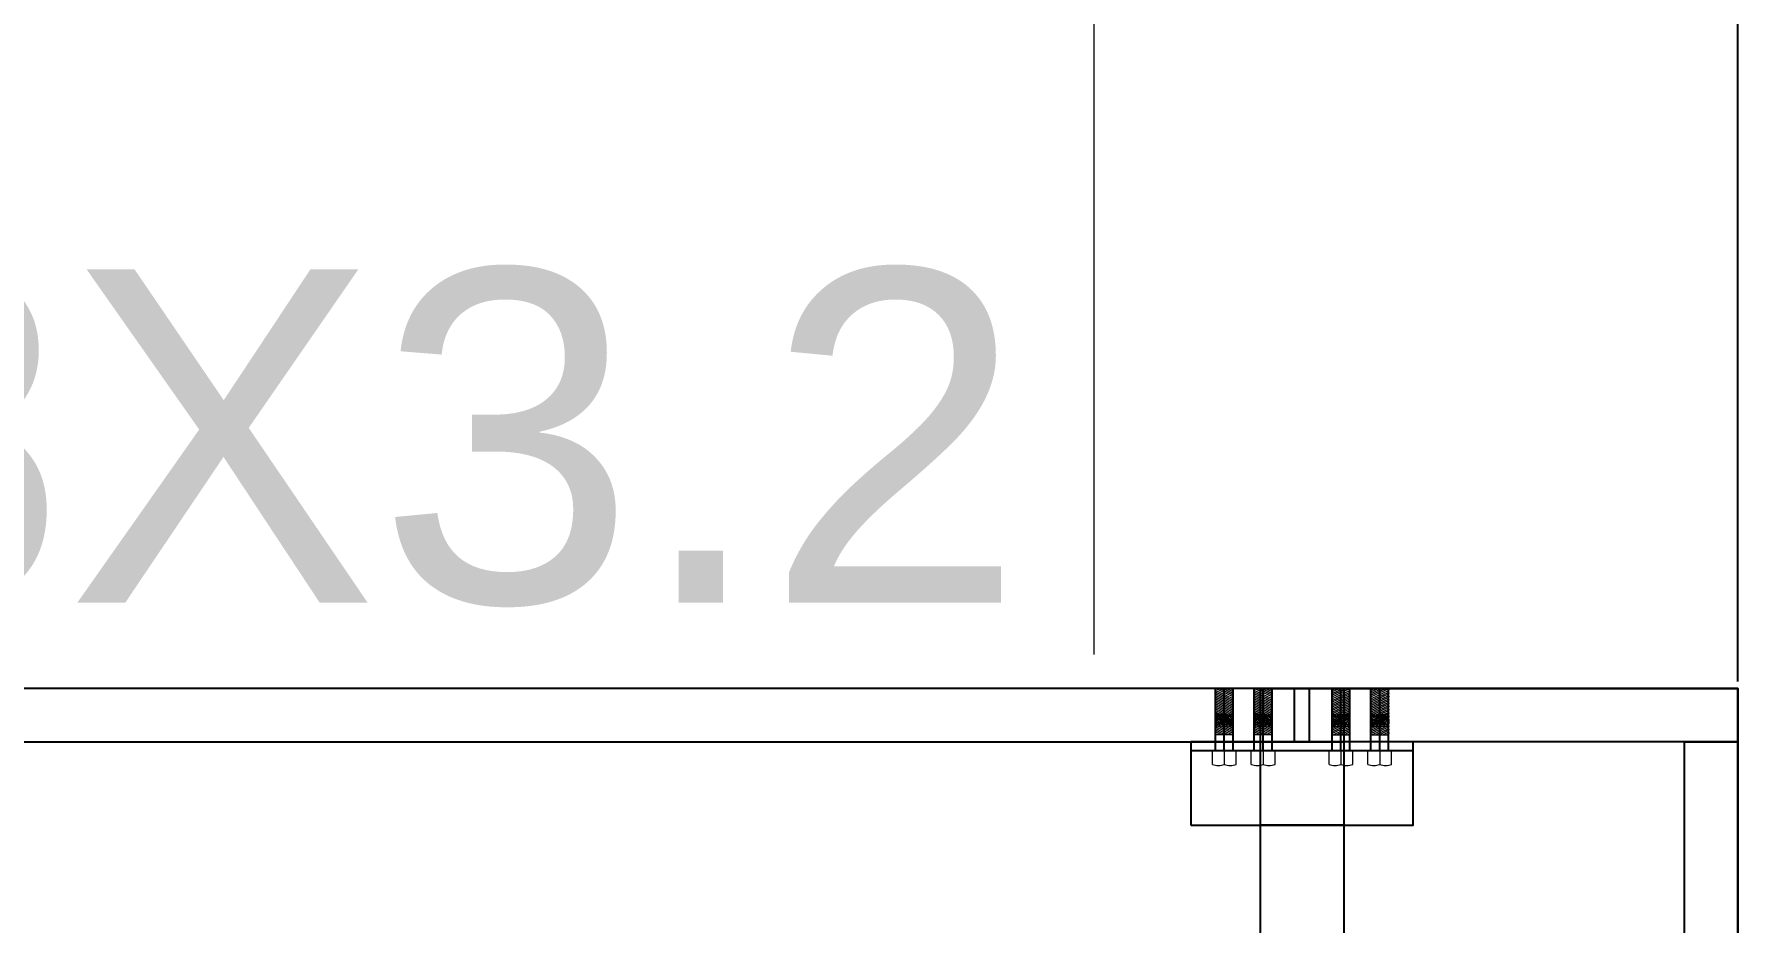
# Model space of a CAD drawing. Header units: millimetres. Extents: x 3470347 to 5996549, y -3470518 to 17149644.
# Drawn here: x 4860959 to 4862493, y 6640896 to 6641697 of the extents above; entities that cross this region are included whole.
import ezdxf
from ezdxf.enums import TextEntityAlignment as Align

# ---------------------------------------------------------------- set-up
doc = ezdxf.new("R2010")
doc.units = ezdxf.units.MM
doc.header["$MEASUREMENT"] = 0
doc.header["$PDMODE"] = 35
doc.header["$PDSIZE"] = -5
doc.linetypes.add('CENTER', pattern=[50.8, 31.75, -6.35, 6.35, -6.35])
doc.layers.get('0').update_dxf_attribs({"linetype": 'CONTINUOUS', "lineweight": 25})
doc.layers.get('DEFPOINTS').update_dxf_attribs({"linetype": 'CONTINUOUS', "lineweight": 25})
doc.layers.add('BOLT', color=1, linetype='CONTINUOUS')
doc.layers.add('lintel', color=2, linetype='CONTINUOUS')
for name, color, linetype, lineweight in [('CENTER', 8, 'CENTER', 0), ('channnel', 2, 'CONTINUOUS', 15), ('rRCC 2', 40, 'CONTINUOUS', 15)]:
    doc.layers.add(name, color=color, linetype=linetype, lineweight=lineweight)
doc.styles.add('DIM', font='geniso.shx', dxfattribs={"width": 0.85})
doc.styles.add('PDF Arial', font='arial.ttf')
doc.dimstyles.new('ST-100', dxfattribs={"dimscale": 100, "dimtxt": 7, "dimasz": 5, "dimexe": 0.18, "dimexo": 0.0625, "dimgap": 0.2, "dimtad": 0, "dimdec": 0, "dimzin": 0, "dimdsep": 46, "dimtxsty": 'DIM', "dimblk": 'OPEN90', "dimcen": 0.09, "dimclrd": 256, "dimclrt": 7, "dimadec": 0, "dimazin": 0, "dimtfac": 1, "dimtdec": 0, "dimtofl": 0, "dimtmove": 0, "dimatfit": 3, "dimldrblk": 'OPEN90', "dimfxl": 1, "dimtolj": 1, "dimtzin": 0, "dimlwd": -1, "dimarcsym": 0})

# ---------------------------------------------------------------- blocks, each defined once
blk = doc.blocks.new('_Open90')
at = {"color": 0, "linetype": 'ByBlock', "lineweight": -2}
for p, q in [((-0.5, 0.5), (0, 0)), ((0, 0), (-1, 0)), ((0, 0), (-0.5, -0.5))]:
    blk.add_line(p, q, dxfattribs=at)
blk = doc.blocks.new('*D1790')
at = {"layer": 'BOLT', "color": 0, "lineweight": -2}
for p, q in [((4832492.9, 6641113.5), (4832492.9, 6644505)), ((4862492.9, 6641113.5), (4862492.9, 6644505))]:
    blk.add_line(p, q, dxfattribs=at)
at = {"layer": 'BOLT'}
for p, q in [((4832992.9, 6644487), (4844999.4, 6644487)), ((4861992.9, 6644487), (4849986.4, 6644487))]:
    blk.add_line(p, q, dxfattribs=at)
at = {"layer": 'DEFPOINTS', "color": 0}
for p in [(4862492.9, 6644487), (4832492.9, 6641107.3), (4862492.9, 6641107.3)]:
    blk.add_point(p, dxfattribs=at)
at = {"layer": 'BOLT', "xscale": 500, "yscale": 500, "zscale": 500, "rotation": 180}
blk.add_blockref('_Open90', (4832492.9, 6644487), dxfattribs=at)
at = {"layer": 'BOLT', "xscale": 500, "yscale": 500, "zscale": 500}
blk.add_blockref('_Open90', (4862492.9, 6644487), dxfattribs=at)
at = {"layer": 'BOLT', "color": 7, "insert": (4847492.9, 6644487), "char_height": 600, "attachment_point": 5, "style": 'DIM'}
blk.add_mtext('\\A1;30000 WALL O/O', dxfattribs=at)

msp = doc.modelspace()

# ---------------------------------------------------------------- linework, layer by layer
at = {"color": 8, "linetype": 'ByBlock'}
for p, q in [((4862022.37, 6641051.26, 0), (4862022.37, 6641107.26, 0)), ((4862030.37, 6641051.26, 0), (4862030.37, 6641107.26, 0)), ((4862038.37, 6641051.26, 0), (4862038.37, 6641107.26, 0)), ((4862057.37, 6641051.26, 0), (4862057.37, 6641107.26, 0)), ((4862065.37, 6641051.26, 0), (4862065.37, 6641107.26, 0)), ((4862073.37, 6641051.26, 0), (4862073.37, 6641107.26, 0)), ((4862127.37, 6641051.26, 0), (4862127.37, 6641107.26, 0)), ((4862135.37, 6641051.26, 0), (4862135.37, 6641107.26, 0)), ((4862143.37, 6641051.26, 0), (4862143.37, 6641107.26, 0)), ((4862162.37, 6641051.26, 0), (4862162.37, 6641107.26, 0)), ((4862170.37, 6641051.26, 0), (4862170.37, 6641107.26, 0)), ((4862178.37, 6641051.26, 0), (4862178.37, 6641107.26, 0))]:
    msp.add_line(p, q, dxfattribs=at)
at = {"color": 2}
for p, q in [((4862093.7, 6641059.26, 0), (4862093.7, 6641107.26, 0)), ((4862093.7, 6641059.26, 0), (4862093.7, 6641107.26, 0)), ((4862107.04, 6641059.26, 0), (4862107.04, 6641107.26, 0)), ((4862107.04, 6641059.26, 0), (4862107.04, 6641107.26, 0))]:
    msp.add_line(p, q, dxfattribs=at)
at = {"color": 3}
msp.add_line((4862200.37, 6641051.26, 0), (4862000.37, 6641051.26, 0), dxfattribs=at)
at = {"color": 8, "elevation": 0}
msp.add_lwpolyline([(4832492.87, 6641107.26), (4832492.87, 6611107.26), (4862492.87, 6611107.26), (4862492.87, 6641107.26)], close=True, dxfattribs=at)
at = {"color": 6, "linetype": 'ByBlock', "elevation": 0}
for points in [[(4862093.7, 6641059.26), (4862093.7, 6641107.26), (4857119.87, 6641107.26), (4857119.87, 6641059.26)], [(4862107.04, 6641059.26), (4862107.04, 6641107.26), (4862492.87, 6641107.26), (4862492.87, 6641059.26)], [(4862492.87, 6641059.26), (4862492.87, 6640633.93), (4862444.87, 6640633.93), (4862444.87, 6641059.26)]]:
    msp.add_lwpolyline(points, close=True, dxfattribs=at)
at = {"color": 3, "elevation": 0}
for points in [[(4862000.37, 6640984.26), (4862200.37, 6640984.26), (4862200.37, 6641059.26), (4862000.37, 6641059.26)], [(4862137.87, 6641059.26), (4862137.87, 6640984.26), (4862062.87, 6640984.26), (4862062.87, 6641059.26)]]:
    msp.add_lwpolyline(points, close=True, dxfattribs=at)
at = {"layer": 'CENTER', "color": 8, "ltscale": 60}
msp.add_line((4861912.87, 6646090.98, 0), (4861912.87, 6608276.48, 0), dxfattribs=at)
at = {"layer": 'channnel', "color": 8, "linetype": 'ByBlock'}
for p, q in [((4862022.37, 6641051.26, 0), (4862022.37, 6641107.26, 0)), ((4862022.37, 6641107.26, 0), (4862038.37, 6641107.26, 0)), ((4862038.37, 6641051.26, 0), (4862038.37, 6641107.26, 0)), ((4862057.37, 6641051.26, 0), (4862057.37, 6641107.26, 0)), ((4862057.37, 6641107.26, 0), (4862073.37, 6641107.26, 0)), ((4862073.37, 6641051.26, 0), (4862073.37, 6641107.26, 0)), ((4862127.37, 6641051.26, 0), (4862127.37, 6641107.26, 0)), ((4862143.37, 6641107.26, 0), (4862127.37, 6641107.26, 0)), ((4862143.37, 6641051.26, 0), (4862143.37, 6641107.26, 0)), ((4862162.37, 6641051.26, 0), (4862162.37, 6641107.26, 0)), ((4862178.37, 6641107.26, 0), (4862162.37, 6641107.26, 0)), ((4862178.37, 6641051.26, 0), (4862178.37, 6641107.26, 0)), ((4862038.37, 6641065.66, 0), (4862022.37, 6641065.66, 0)), ((4862073.37, 6641065.66, 0), (4862057.37, 6641065.66, 0)), ((4862127.37, 6641065.66, 0), (4862143.37, 6641065.66, 0)), ((4862162.37, 6641065.66, 0), (4862178.37, 6641065.66, 0)), ((4862019.7, 6641051.26, 0), (4862041.04, 6641051.26, 0)), ((4862019.7, 6641038.94, 0), (4862019.7, 6641051.26, 0)), ((4862030.37, 6641051.26, 0), (4862030.37, 6641038.94, 0)), ((4862041.04, 6641038.94, 0), (4862041.04, 6641051.26, 0)), ((4862054.7, 6641051.26, 0), (4862076.04, 6641051.26, 0)), ((4862054.7, 6641038.94, 0), (4862054.7, 6641051.26, 0)), ((4862065.37, 6641051.26, 0), (4862065.37, 6641038.94, 0)), ((4862076.04, 6641038.94, 0), (4862076.04, 6641051.26, 0)), ((4862146.04, 6641051.26, 0), (4862124.7, 6641051.26, 0)), ((4862124.7, 6641038.94, 0), (4862124.7, 6641051.26, 0)), ((4862135.37, 6641051.26, 0), (4862135.37, 6641038.94, 0)), ((4862146.04, 6641038.94, 0), (4862146.04, 6641051.26, 0)), ((4862181.04, 6641051.26, 0), (4862159.7, 6641051.26, 0)), ((4862159.7, 6641038.94, 0), (4862159.7, 6641051.26, 0)), ((4862170.37, 6641051.26, 0), (4862170.37, 6641038.94, 0)), ((4862181.04, 6641038.94, 0), (4862181.04, 6641051.26, 0))]:
    msp.add_line(p, q, dxfattribs=at)
at = {"layer": 'channnel', "color": 8, "linetype": 'Continuous'}
for p, q in [((4862037.79, 6641098.43, 0), (4862022.37, 6641105.62, 0)), ((4862037.79, 6641095.4, 0), (4862022.37, 6641102.59, 0)), ((4862038.37, 6641092.09, 0), (4862022.37, 6641099.55, 0)), ((4862038.37, 6641089.06, 0), (4862022.37, 6641096.52, 0)), ((4862038.37, 6641099.68, 0), (4862022.95, 6641106.87, 0)), ((4862038.37, 6641096.64, 0), (4862022.95, 6641103.83, 0)), ((4862038.37, 6641093.61, 0), (4862022.95, 6641100.8, 0)), ((4862037.79, 6641090.85, 0), (4862022.95, 6641097.76, 0)), ((4862037.79, 6641101.47, 0), (4862025.36, 6641107.26, 0)), ((4862038.37, 6641102.71, 0), (4862028.61, 6641107.26, 0)), ((4862037.79, 6641104.5, 0), (4862031.87, 6641107.26, 0)), ((4862038.37, 6641105.75, 0), (4862035.12, 6641107.26, 0)), ((4862072.79, 6641098.43, 0), (4862057.37, 6641105.62, 0)), ((4862072.79, 6641095.4, 0), (4862057.37, 6641102.59, 0)), ((4862073.37, 6641092.09, 0), (4862057.37, 6641099.55, 0)), ((4862073.37, 6641089.06, 0), (4862057.37, 6641096.52, 0)), ((4862073.37, 6641099.68, 0), (4862057.95, 6641106.87, 0)), ((4862073.37, 6641096.64, 0), (4862057.95, 6641103.83, 0)), ((4862073.37, 6641093.61, 0), (4862057.95, 6641100.8, 0)), ((4862072.79, 6641090.85, 0), (4862057.95, 6641097.76, 0)), ((4862072.79, 6641101.47, 0), (4862060.36, 6641107.26, 0)), ((4862073.37, 6641102.71, 0), (4862063.61, 6641107.26, 0)), ((4862072.79, 6641104.5, 0), (4862066.87, 6641107.26, 0)), ((4862073.37, 6641105.75, 0), (4862070.12, 6641107.26, 0)), ((4862127.37, 6641105.75, 0), (4862130.62, 6641107.26, 0)), ((4862127.37, 6641102.71, 0), (4862137.13, 6641107.26, 0)), ((4862127.37, 6641099.68, 0), (4862142.79, 6641106.87, 0)), ((4862127.37, 6641096.64, 0), (4862142.79, 6641103.83, 0)), ((4862127.37, 6641093.61, 0), (4862142.79, 6641100.8, 0)), ((4862127.37, 6641092.09, 0), (4862143.37, 6641099.55, 0)), ((4862127.37, 6641089.06, 0), (4862143.37, 6641096.52, 0)), ((4862127.95, 6641104.5, 0), (4862133.87, 6641107.26, 0)), ((4862127.95, 6641101.47, 0), (4862140.38, 6641107.26, 0)), ((4862127.95, 6641098.43, 0), (4862143.37, 6641105.62, 0)), ((4862127.95, 6641095.4, 0), (4862143.37, 6641102.59, 0)), ((4862127.95, 6641090.85, 0), (4862142.79, 6641097.76, 0)), ((4862162.37, 6641105.75, 0), (4862165.62, 6641107.26, 0)), ((4862162.37, 6641102.71, 0), (4862172.13, 6641107.26, 0)), ((4862162.37, 6641099.68, 0), (4862177.79, 6641106.87, 0)), ((4862162.37, 6641096.64, 0), (4862177.79, 6641103.83, 0)), ((4862162.37, 6641093.61, 0), (4862177.79, 6641100.8, 0)), ((4862162.37, 6641092.09, 0), (4862178.37, 6641099.55, 0)), ((4862162.37, 6641089.06, 0), (4862178.37, 6641096.52, 0)), ((4862162.95, 6641104.5, 0), (4862168.87, 6641107.26, 0)), ((4862162.95, 6641101.47, 0), (4862175.38, 6641107.26, 0)), ((4862162.95, 6641098.43, 0), (4862178.37, 6641105.62, 0)), ((4862162.95, 6641095.4, 0), (4862178.37, 6641102.59, 0)), ((4862162.95, 6641090.85, 0), (4862177.79, 6641097.76, 0)), ((4862038.37, 6641086.02, 0), (4862022.37, 6641093.48, 0)), ((4862038.37, 6641082.99, 0), (4862022.37, 6641090.45, 0)), ((4862038.37, 6641079.95, 0), (4862022.37, 6641087.42, 0)), ((4862038.37, 6641077.38, 0), (4862022.37, 6641084.84, 0)), ((4862038.37, 6641076.92, 0), (4862022.37, 6641084.38, 0)), ((4862038.37, 6641083.45, 0), (4862022.37, 6641084.24, 0)), ((4862038.37, 6641082.85, 0), (4862022.37, 6641078.31, 0)), ((4862038.37, 6641074.35, 0), (4862022.37, 6641081.81, 0)), ((4862038.37, 6641073.89, 0), (4862022.37, 6641081.35, 0)), ((4862037.79, 6641087.81, 0), (4862022.95, 6641094.73, 0)), ((4862037.79, 6641084.78, 0), (4862022.95, 6641091.7, 0)), ((4862037.79, 6641081.74, 0), (4862022.95, 6641088.66, 0)), ((4862037.79, 6641078.71, 0), (4862022.95, 6641085.63, 0)), ((4862037.79, 6641084.64, 0), (4862022.95, 6641079.56, 0)), ((4862037.79, 6641076.14, 0), (4862022.95, 6641083.05, 0)), ((4862037.79, 6641075.67, 0), (4862022.95, 6641082.59, 0)), ((4862037.79, 6641082.2, 0), (4862022.95, 6641082.46, 0)), ((4862073.37, 6641086.02, 0), (4862057.37, 6641093.48, 0)), ((4862073.37, 6641082.99, 0), (4862057.37, 6641090.45, 0)), ((4862073.37, 6641079.95, 0), (4862057.37, 6641087.42, 0)), ((4862073.37, 6641077.38, 0), (4862057.37, 6641084.84, 0)), ((4862073.37, 6641076.92, 0), (4862057.37, 6641084.38, 0)), ((4862073.37, 6641083.45, 0), (4862057.37, 6641084.24, 0)), ((4862073.37, 6641082.85, 0), (4862057.37, 6641078.31, 0)), ((4862073.37, 6641074.35, 0), (4862057.37, 6641081.81, 0)), ((4862073.37, 6641073.89, 0), (4862057.37, 6641081.35, 0)), ((4862072.79, 6641087.81, 0), (4862057.95, 6641094.73, 0)), ((4862072.79, 6641084.78, 0), (4862057.95, 6641091.7, 0)), ((4862072.79, 6641081.74, 0), (4862057.95, 6641088.66, 0)), ((4862072.79, 6641078.71, 0), (4862057.95, 6641085.63, 0)), ((4862072.79, 6641084.64, 0), (4862057.95, 6641079.56, 0)), ((4862072.79, 6641076.14, 0), (4862057.95, 6641083.05, 0)), ((4862072.79, 6641075.67, 0), (4862057.95, 6641082.59, 0)), ((4862072.79, 6641082.2, 0), (4862057.95, 6641082.46, 0)), ((4862127.37, 6641086.02, 0), (4862143.37, 6641093.48, 0)), ((4862127.37, 6641082.99, 0), (4862143.37, 6641090.45, 0)), ((4862127.37, 6641079.95, 0), (4862143.37, 6641087.42, 0)), ((4862127.37, 6641077.38, 0), (4862143.37, 6641084.84, 0)), ((4862127.37, 6641076.92, 0), (4862143.37, 6641084.38, 0)), ((4862127.37, 6641083.45, 0), (4862143.37, 6641084.24, 0)), ((4862127.37, 6641082.85, 0), (4862143.37, 6641078.31, 0)), ((4862127.37, 6641074.35, 0), (4862143.37, 6641081.81, 0)), ((4862127.37, 6641073.89, 0), (4862143.37, 6641081.35, 0)), ((4862127.95, 6641087.81, 0), (4862142.79, 6641094.73, 0)), ((4862127.95, 6641084.78, 0), (4862142.79, 6641091.7, 0)), ((4862127.95, 6641081.74, 0), (4862142.79, 6641088.66, 0)), ((4862127.95, 6641078.71, 0), (4862142.79, 6641085.63, 0)), ((4862127.95, 6641084.64, 0), (4862142.79, 6641079.56, 0)), ((4862127.95, 6641076.14, 0), (4862142.79, 6641083.05, 0)), ((4862127.95, 6641075.67, 0), (4862142.79, 6641082.59, 0)), ((4862127.95, 6641082.2, 0), (4862142.79, 6641082.46, 0)), ((4862162.37, 6641086.02, 0), (4862178.37, 6641093.48, 0)), ((4862162.37, 6641082.99, 0), (4862178.37, 6641090.45, 0)), ((4862162.37, 6641079.95, 0), (4862178.37, 6641087.42, 0)), ((4862162.37, 6641077.38, 0), (4862178.37, 6641084.84, 0)), ((4862162.37, 6641076.92, 0), (4862178.37, 6641084.38, 0)), ((4862162.37, 6641083.45, 0), (4862178.37, 6641084.24, 0)), ((4862162.37, 6641082.85, 0), (4862178.37, 6641078.31, 0)), ((4862162.37, 6641074.35, 0), (4862178.37, 6641081.81, 0)), ((4862162.37, 6641073.89, 0), (4862178.37, 6641081.35, 0)), ((4862162.95, 6641087.81, 0), (4862177.79, 6641094.73, 0)), ((4862162.95, 6641084.78, 0), (4862177.79, 6641091.7, 0)), ((4862162.95, 6641081.74, 0), (4862177.79, 6641088.66, 0)), ((4862162.95, 6641078.71, 0), (4862177.79, 6641085.63, 0)), ((4862162.95, 6641084.64, 0), (4862177.79, 6641079.56, 0)), ((4862162.95, 6641076.14, 0), (4862177.79, 6641083.05, 0)), ((4862162.95, 6641075.67, 0), (4862177.79, 6641082.59, 0)), ((4862162.95, 6641082.2, 0), (4862177.79, 6641082.46, 0)), ((4862038.37, 6641080.42, 0), (4862022.37, 6641075.88, 0)), ((4862022.62, 6641080.18, 0), (4862022.37, 6641080.29, 0)), ((4862038.37, 6641071.31, 0), (4862022.37, 6641078.77, 0)), ((4862022.62, 6641077.14, 0), (4862022.37, 6641077.26, 0)), ((4862038.37, 6641068.28, 0), (4862022.37, 6641075.74, 0)), ((4862038.37, 6641074.48, 0), (4862022.37, 6641075.28, 0)), ((4862022.62, 6641074.11, 0), (4862022.37, 6641074.22, 0)), ((4862037.48, 6641065.66, 0), (4862022.37, 6641072.71, 0)), ((4862022.62, 6641071.07, 0), (4862022.37, 6641071.19, 0)), ((4862030.97, 6641065.66, 0), (4862022.37, 6641069.67, 0)), ((4862022.62, 6641068.04, 0), (4862022.37, 6641068.15, 0)), ((4862024.46, 6641065.66, 0), (4862022.37, 6641066.64, 0)), ((4862037.79, 6641073.1, 0), (4862022.95, 6641080.02, 0)), ((4862037.79, 6641079.17, 0), (4862022.95, 6641074.09, 0)), ((4862037.79, 6641070.07, 0), (4862022.95, 6641076.99, 0)), ((4862037.79, 6641076.27, 0), (4862022.95, 6641076.52, 0)), ((4862037.79, 6641067.03, 0), (4862022.95, 6641073.95, 0)), ((4862037.79, 6641073.24, 0), (4862022.95, 6641073.49, 0)), ((4862034.22, 6641065.66, 0), (4862022.95, 6641070.92, 0)), ((4862027.72, 6641065.66, 0), (4862022.95, 6641067.88, 0)), ((4862073.37, 6641080.42, 0), (4862057.37, 6641075.88, 0)), ((4862057.62, 6641080.18, 0), (4862057.37, 6641080.29, 0)), ((4862073.37, 6641071.31, 0), (4862057.37, 6641078.77, 0)), ((4862057.62, 6641077.14, 0), (4862057.37, 6641077.26, 0)), ((4862073.37, 6641068.28, 0), (4862057.37, 6641075.74, 0)), ((4862073.37, 6641074.48, 0), (4862057.37, 6641075.28, 0)), ((4862057.62, 6641074.11, 0), (4862057.37, 6641074.22, 0)), ((4862072.48, 6641065.66, 0), (4862057.37, 6641072.71, 0)), ((4862057.62, 6641071.07, 0), (4862057.37, 6641071.19, 0)), ((4862065.97, 6641065.66, 0), (4862057.37, 6641069.67, 0)), ((4862057.62, 6641068.04, 0), (4862057.37, 6641068.15, 0)), ((4862059.46, 6641065.66, 0), (4862057.37, 6641066.64, 0)), ((4862072.79, 6641073.1, 0), (4862057.95, 6641080.02, 0)), ((4862072.79, 6641079.17, 0), (4862057.95, 6641074.09, 0)), ((4862072.79, 6641070.07, 0), (4862057.95, 6641076.99, 0)), ((4862072.79, 6641076.27, 0), (4862057.95, 6641076.52, 0)), ((4862072.79, 6641067.03, 0), (4862057.95, 6641073.95, 0)), ((4862072.79, 6641073.24, 0), (4862057.95, 6641073.49, 0)), ((4862069.22, 6641065.66, 0), (4862057.95, 6641070.92, 0)), ((4862062.72, 6641065.66, 0), (4862057.95, 6641067.88, 0)), ((4862127.37, 6641080.42, 0), (4862143.37, 6641075.88, 0)), ((4862127.37, 6641071.31, 0), (4862143.37, 6641078.77, 0)), ((4862127.37, 6641068.28, 0), (4862143.37, 6641075.74, 0)), ((4862127.37, 6641074.48, 0), (4862143.37, 6641075.28, 0)), ((4862127.95, 6641073.1, 0), (4862142.79, 6641080.02, 0)), ((4862127.95, 6641079.17, 0), (4862142.79, 6641074.09, 0)), ((4862127.95, 6641070.07, 0), (4862142.79, 6641076.99, 0)), ((4862127.95, 6641076.27, 0), (4862142.79, 6641076.52, 0)), ((4862127.95, 6641067.03, 0), (4862142.79, 6641073.95, 0)), ((4862127.95, 6641073.24, 0), (4862142.79, 6641073.49, 0)), ((4862128.26, 6641065.66, 0), (4862143.37, 6641072.71, 0)), ((4862131.52, 6641065.66, 0), (4862142.79, 6641070.92, 0)), ((4862134.77, 6641065.66, 0), (4862143.37, 6641069.67, 0)), ((4862138.02, 6641065.66, 0), (4862142.79, 6641067.88, 0)), ((4862141.28, 6641065.66, 0), (4862143.37, 6641066.64, 0)), ((4862143.12, 6641080.18, 0), (4862143.37, 6641080.29, 0)), ((4862143.12, 6641077.14, 0), (4862143.37, 6641077.26, 0)), ((4862143.12, 6641074.11, 0), (4862143.37, 6641074.22, 0)), ((4862143.12, 6641071.07, 0), (4862143.37, 6641071.19, 0)), ((4862143.12, 6641068.04, 0), (4862143.37, 6641068.15, 0)), ((4862162.37, 6641080.42, 0), (4862178.37, 6641075.88, 0)), ((4862162.37, 6641071.31, 0), (4862178.37, 6641078.77, 0)), ((4862162.37, 6641068.28, 0), (4862178.37, 6641075.74, 0)), ((4862162.37, 6641074.48, 0), (4862178.37, 6641075.28, 0)), ((4862162.95, 6641073.1, 0), (4862177.79, 6641080.02, 0)), ((4862162.95, 6641079.17, 0), (4862177.79, 6641074.09, 0)), ((4862162.95, 6641070.07, 0), (4862177.79, 6641076.99, 0)), ((4862162.95, 6641076.27, 0), (4862177.79, 6641076.52, 0)), ((4862162.95, 6641067.03, 0), (4862177.79, 6641073.95, 0)), ((4862162.95, 6641073.24, 0), (4862177.79, 6641073.49, 0)), ((4862163.26, 6641065.66, 0), (4862178.37, 6641072.71, 0)), ((4862166.52, 6641065.66, 0), (4862177.79, 6641070.92, 0)), ((4862169.77, 6641065.66, 0), (4862178.37, 6641069.67, 0)), ((4862173.02, 6641065.66, 0), (4862177.79, 6641067.88, 0)), ((4862176.28, 6641065.66, 0), (4862178.37, 6641066.64, 0)), ((4862178.12, 6641080.18, 0), (4862178.37, 6641080.29, 0)), ((4862178.12, 6641077.14, 0), (4862178.37, 6641077.26, 0)), ((4862178.12, 6641074.11, 0), (4862178.37, 6641074.22, 0)), ((4862178.12, 6641071.07, 0), (4862178.37, 6641071.19, 0)), ((4862178.12, 6641068.04, 0), (4862178.37, 6641068.15, 0)), ((4862022.62, 6641065, 0), (4862022.37, 6641065.12, 0)), ((4862057.62, 6641065, 0), (4862057.37, 6641065.12, 0)), ((4862143.12, 6641065, 0), (4862143.37, 6641065.12, 0)), ((4862178.12, 6641065, 0), (4862178.37, 6641065.12, 0))]:
    msp.add_line(p, q, dxfattribs=at)
for centre, radius, start, end in [((4862022.66, 6641106.24, 0), 0.688, 65, 245), ((4862022.66, 6641103.21, 0), 0.688, 65, 245), ((4862022.66, 6641100.18, 0), 0.688, 65, 245), ((4862022.66, 6641097.14, 0), 0.688, 65, 245), ((4862038.08, 6641105.12, 0), 0.688, 245, 65), ((4862038.08, 6641102.09, 0), 0.687, 245, 65), ((4862038.08, 6641099.05, 0), 0.688, 245, 65), ((4862038.08, 6641096.02, 0), 0.688, 245, 65), ((4862057.66, 6641106.24, 0), 0.688, 65, 245), ((4862057.66, 6641103.21, 0), 0.688, 65, 245), ((4862057.66, 6641100.18, 0), 0.688, 65, 245), ((4862057.66, 6641097.14, 0), 0.688, 65, 245), ((4862073.08, 6641105.12, 0), 0.688, 245, 65), ((4862073.08, 6641102.09, 0), 0.687, 245, 65), ((4862073.08, 6641099.05, 0), 0.688, 245, 65), ((4862073.08, 6641096.02, 0), 0.688, 245, 65), ((4862127.66, 6641105.12, 0), 0.688, 115, 295), ((4862127.66, 6641102.09, 0), 0.687, 115, 295), ((4862127.66, 6641099.05, 0), 0.688, 115, 295), ((4862127.66, 6641096.02, 0), 0.688, 115, 295), ((4862143.08, 6641106.24, 0), 0.688, 295, 115), ((4862143.08, 6641103.21, 0), 0.688, 295, 115), ((4862143.08, 6641100.18, 0), 0.688, 295, 115), ((4862143.08, 6641097.14, 0), 0.688, 295, 115), ((4862162.66, 6641105.12, 0), 0.688, 115, 295), ((4862162.66, 6641102.09, 0), 0.687, 115, 295), ((4862162.66, 6641099.05, 0), 0.688, 115, 295), ((4862162.66, 6641096.02, 0), 0.688, 115, 295), ((4862178.08, 6641106.24, 0), 0.688, 295, 115), ((4862178.08, 6641103.21, 0), 0.688, 295, 115), ((4862178.08, 6641100.18, 0), 0.688, 295, 115), ((4862178.08, 6641097.14, 0), 0.688, 295, 115), ((4862030.22, 6641078.5, 0), 8.28, 151.4339, 198.4716), ((4862022.66, 6641094.11, 0), 0.688, 65, 245), ((4862022.66, 6641091.07, 0), 0.688, 65, 245), ((4862022.66, 6641088.04, 0), 0.688, 65, 245), ((4862022.66, 6641085, 0), 0.687, 65, 245), ((4862022.66, 6641082.43, 0), 0.688, 65, 245), ((4862022.66, 6641081.97, 0), 0.688, 65, 245), ((4862001.95, 6641078.35, 0), 21.43, 348.54129, 17.64483), ((4862001.95, 6641077.75, 0), 21.43, 348.54129, 17.64483), ((4862058.79, 6641080.38, 0), 21.43, 168.54129, 197.64483), ((4862038.08, 6641091.47, 0), 0.688, 245, 65), ((4862038.08, 6641088.43, 0), 0.688, 245, 65), ((4862038.08, 6641085.4, 0), 0.687, 245, 65), ((4862038.08, 6641082.83, 0), 0.687, 245, 65), ((4862038.08, 6641082.37, 0), 0.688, 245, 65), ((4862030.52, 6641080.23, 0), 8.28, 331.4339, 18.4716), ((4862065.22, 6641078.5, 0), 8.28, 151.4339, 198.4716), ((4862057.66, 6641094.11, 0), 0.688, 65, 245), ((4862057.66, 6641091.07, 0), 0.688, 65, 245), ((4862057.66, 6641088.04, 0), 0.688, 65, 245), ((4862057.66, 6641085, 0), 0.687, 65, 245), ((4862057.66, 6641082.43, 0), 0.688, 65, 245), ((4862057.66, 6641081.97, 0), 0.688, 65, 245), ((4862036.95, 6641078.35, 0), 21.43, 348.54129, 17.64483), ((4862036.95, 6641077.75, 0), 21.43, 348.54129, 17.64483), ((4862093.79, 6641080.38, 0), 21.43, 168.54129, 197.64483), ((4862073.08, 6641091.47, 0), 0.688, 245, 65), ((4862073.08, 6641088.43, 0), 0.688, 245, 65), ((4862073.08, 6641085.4, 0), 0.687, 245, 65), ((4862073.08, 6641082.83, 0), 0.687, 245, 65), ((4862073.08, 6641082.37, 0), 0.688, 245, 65), ((4862065.52, 6641080.23, 0), 8.28, 331.4339, 18.4716), ((4862135.22, 6641080.23, 0), 8.28, 161.5284, 208.5661), ((4862127.66, 6641091.47, 0), 0.688, 115, 295), ((4862127.66, 6641088.43, 0), 0.688, 115, 295), ((4862127.66, 6641085.4, 0), 0.687, 115, 295), ((4862127.66, 6641082.83, 0), 0.687, 115, 295), ((4862127.66, 6641082.37, 0), 0.688, 115, 295), ((4862106.95, 6641080.38, 0), 21.43, 342.35517, 11.45871), ((4862163.79, 6641078.35, 0), 21.43, 162.35517, 191.45871), ((4862163.79, 6641077.75, 0), 21.43, 162.35517, 191.45871), ((4862143.08, 6641094.11, 0), 0.688, 295, 115), ((4862143.08, 6641091.07, 0), 0.688, 295, 115), ((4862143.08, 6641088.04, 0), 0.688, 295, 115), ((4862143.08, 6641085, 0), 0.687, 295, 115), ((4862143.08, 6641082.43, 0), 0.688, 295, 115), ((4862143.08, 6641081.97, 0), 0.688, 295, 115), ((4862135.52, 6641078.5, 0), 8.28, 341.5284, 28.5661), ((4862170.22, 6641080.23, 0), 8.28, 161.5284, 208.5661), ((4862162.66, 6641091.47, 0), 0.688, 115, 295), ((4862162.66, 6641088.43, 0), 0.688, 115, 295), ((4862162.66, 6641085.4, 0), 0.687, 115, 295), ((4862162.66, 6641082.83, 0), 0.687, 115, 295), ((4862162.66, 6641082.37, 0), 0.688, 115, 295), ((4862141.95, 6641080.38, 0), 21.43, 342.35517, 11.45871), ((4862198.79, 6641078.35, 0), 21.43, 162.35517, 191.45871), ((4862198.79, 6641077.75, 0), 21.43, 162.35517, 191.45871), ((4862178.08, 6641094.11, 0), 0.688, 295, 115), ((4862178.08, 6641091.07, 0), 0.688, 295, 115), ((4862178.08, 6641088.04, 0), 0.688, 295, 115), ((4862178.08, 6641085, 0), 0.687, 295, 115), ((4862178.08, 6641082.43, 0), 0.688, 295, 115), ((4862178.08, 6641081.97, 0), 0.688, 295, 115), ((4862170.52, 6641078.5, 0), 8.28, 341.5284, 28.5661), ((4862022.66, 6641079.4, 0), 0.688, 65, 245), ((4862022.66, 6641078.94, 0), 0.688, 65, 245), ((4862022.66, 6641076.36, 0), 0.688, 65, 245), ((4862022.66, 6641075.9, 0), 0.688, 65, 245), ((4862022.66, 6641073.33, 0), 0.688, 65, 245), ((4862022.66, 6641070.29, 0), 0.688, 65, 245), ((4862022.66, 6641067.26, 0), 0.688, 65, 245), ((4862038.08, 6641079.79, 0), 0.687, 245, 65), ((4862038.08, 6641079.33, 0), 0.688, 245, 65), ((4862038.08, 6641076.76, 0), 0.687, 245, 65), ((4862038.08, 6641076.3, 0), 0.687, 245, 65), ((4862038.08, 6641073.86, 0), 0.688, 245, 65), ((4862038.08, 6641073.72, 0), 0.687, 245, 65), ((4862038.08, 6641070.69, 0), 0.687, 245, 65), ((4862038.08, 6641067.66, 0), 0.687, 245, 65), ((4862057.66, 6641079.4, 0), 0.688, 65, 245), ((4862057.66, 6641078.94, 0), 0.688, 65, 245), ((4862057.66, 6641076.36, 0), 0.688, 65, 245), ((4862057.66, 6641075.9, 0), 0.688, 65, 245), ((4862057.66, 6641073.33, 0), 0.688, 65, 245), ((4862057.66, 6641070.29, 0), 0.688, 65, 245), ((4862057.66, 6641067.26, 0), 0.688, 65, 245), ((4862073.08, 6641079.79, 0), 0.687, 245, 65), ((4862073.08, 6641079.33, 0), 0.688, 245, 65), ((4862073.08, 6641076.76, 0), 0.687, 245, 65), ((4862073.08, 6641076.3, 0), 0.687, 245, 65), ((4862073.08, 6641073.86, 0), 0.688, 245, 65), ((4862073.08, 6641073.72, 0), 0.687, 245, 65), ((4862073.08, 6641070.69, 0), 0.687, 245, 65), ((4862073.08, 6641067.66, 0), 0.687, 245, 65), ((4862127.66, 6641079.79, 0), 0.687, 115, 295), ((4862127.66, 6641079.33, 0), 0.688, 115, 295), ((4862127.66, 6641076.76, 0), 0.687, 115, 295), ((4862127.66, 6641076.3, 0), 0.687, 115, 295), ((4862127.66, 6641073.86, 0), 0.688, 115, 295), ((4862127.66, 6641073.72, 0), 0.687, 115, 295), ((4862127.66, 6641070.69, 0), 0.687, 115, 295), ((4862127.66, 6641067.66, 0), 0.687, 115, 295), ((4862143.08, 6641079.4, 0), 0.688, 295, 115), ((4862143.08, 6641078.94, 0), 0.688, 295, 115), ((4862143.08, 6641076.36, 0), 0.688, 295, 115), ((4862143.08, 6641075.9, 0), 0.688, 295, 115), ((4862143.08, 6641073.33, 0), 0.688, 295, 115), ((4862143.08, 6641070.29, 0), 0.688, 295, 115), ((4862143.08, 6641067.26, 0), 0.688, 295, 115), ((4862162.66, 6641079.79, 0), 0.687, 115, 295), ((4862162.66, 6641079.33, 0), 0.688, 115, 295), ((4862162.66, 6641076.76, 0), 0.687, 115, 295), ((4862162.66, 6641076.3, 0), 0.687, 115, 295), ((4862162.66, 6641073.86, 0), 0.688, 115, 295), ((4862162.66, 6641073.72, 0), 0.687, 115, 295), ((4862162.66, 6641070.69, 0), 0.687, 115, 295), ((4862162.66, 6641067.66, 0), 0.687, 115, 295), ((4862178.08, 6641079.4, 0), 0.688, 295, 115), ((4862178.08, 6641078.94, 0), 0.688, 295, 115), ((4862178.08, 6641076.36, 0), 0.688, 295, 115), ((4862178.08, 6641075.9, 0), 0.688, 295, 115), ((4862178.08, 6641073.33, 0), 0.688, 295, 115), ((4862178.08, 6641070.29, 0), 0.688, 295, 115), ((4862178.08, 6641067.26, 0), 0.688, 295, 115)]:
    msp.add_arc(centre, radius, start, end, dxfattribs=at)
at = {"layer": 'channnel', "color": 8, "linetype": 'ByBlock'}
for centre in [(4862025.04, 6641052.48, 0), (4862035.7, 6641052.48, 0), (4862060.04, 6641052.48, 0), (4862070.7, 6641052.48, 0), (4862130.04, 6641052.48, 0), (4862140.7, 6641052.48, 0), (4862165.04, 6641052.48, 0), (4862175.7, 6641052.48, 0)]:
    msp.add_arc(centre, 14.55, 248.49843, 291.50157, dxfattribs=at)
at = {"layer": 'lintel', "color": 5, "linetype": 'ByBlock', "elevation": 0}
msp.add_lwpolyline([(4862062.87, 6641107.26), (4862137.87, 6641107.26), (4862137.87, 6640752.26), (4862062.87, 6640752.26), (4862062.87, 6641107.26)], dxfattribs=at)

# ---------------------------------------------------------------- texts
at = {"layer": 'rRCC 2', "style": 'PDF Arial'}
msp.add_text('S.RUNNER 96X48X3.2', height=300, dxfattribs=at).set_placement((4859660.9, 6641334.69, 0), align=Align.MIDDLE_CENTER)

# ---------------------------------------------------------------- dimensions: what is measured, and where the dimension line sits
at = {"layer": 'BOLT'}
dim = msp.add_linear_dim(base=(4862492.87, 6644486.97, 0), p1=(4832492.87, 6641107.26, 0), p2=(4862492.87, 6641107.26, 0), text='<> WALL O/O', dimstyle='ST-100', override={"dimtxt": 6, "dimtxsty": 'DIM', "dimblk": 'Open90', "dimtmove": 1}, dxfattribs=at)
dim.commit()
dim.dimension.update_dxf_attribs({"geometry": '*D1790', "text_midpoint": (4847492.87, 6644486.97, 0)})

doc.saveas('drawing.dxf')
